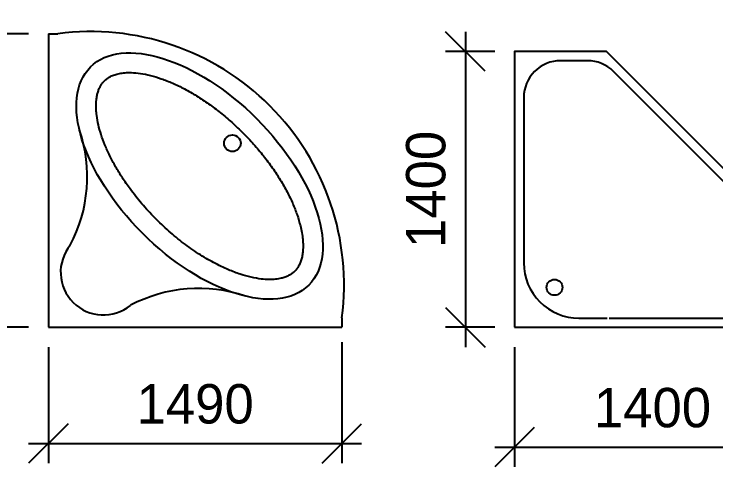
# Model space of a CAD drawing. Header units: millimetres. Extents: x 3103 to 179340, y -10977 to 70536.
# Drawn here: x 39455 to 43018, y 158 to 2457 of the extents above; entities that cross this region are included whole.
import ezdxf

# ---------------------------------------------------------------- set-up
doc = ezdxf.new("R2010")
doc.units = ezdxf.units.MM
doc.header["$LTSCALE"] = 0.5
doc.layers.add('RAZMER', color=5, linetype='Continuous')
doc.layers.add('SANTEH', color=30, linetype='Continuous')
doc.styles.add('WROMLATS', font='wromlats.shx', dxfattribs={"bigfont": 'bigfont.shx'})
doc.dimstyles.new('juka', dxfattribs={"dimscale": 100, "dimtxt": 2, "dimasz": 2, "dimexe": 1, "dimexo": 1, "dimgap": 1, "dimtad": 1, "dimtoh": 1, "dimdec": 0, "dimzin": 0, "dimdsep": 46, "dimtxsty": 'WROMLATS', "dimblk": 'OBLIQUE', "dimcen": -3, "dimdle": 1, "dimclrd": 256, "dimclre": 256, "dimclrt": 256, "dimadec": 0, "dimazin": 0, "dimtfac": 1, "dimtdec": 0, "dimtix": 1, "dimtmove": 2, "dimatfit": 3, "dimldrblk": 'ORIGIN2', "dimfxl": 1, "dimtvp": 2.5, "dimtolj": 1, "dimtzin": 0, "dimarcsym": 0})

# ---------------------------------------------------------------- blocks, each defined once
blk = doc.blocks.new('K10-13')
at = {"layer": 'SANTEH'}
blk.add_lwpolyline([(0, 0), (1400, 0), (1400, 466.7), (466.7, 1400), (0, 1400)], close=True, dxfattribs=at)
for points in [[(480.8, 46.7), (1166.7, 46.7, 0.414214), (1353.3, 233.3), (1353.3, 370, 0.198912), (1298.7, 502), (502, 1298.7, 0.198912), (370, 1353.3), (233.3, 1353.3, 0.414214), (46.7, 1166.7), (46.7, 326.7, 0.414214), (326.7, 46.7)], [(326.7, 46.7), (470.5, 46.7, 0.414214)]]:
    blk.add_lwpolyline(points, format="xyb", dxfattribs=at)
blk.add_circle((202.7, 202.7), 40.4, dxfattribs=at)
blk = doc.blocks.new('_Oblique')
at = {"color": 0, "lineweight": -2}
blk.add_line((-0.5, -0.5), (0.5, 0.5), dxfattribs=at)
blk = doc.blocks.new('*D1512')
at = {"layer": 'Defpoints', "color": 0, "transparency": 16777216}
for p in [(41996, 866.8), (43396, 866.8), (43396, 257.9)]:
    blk.add_point(p, dxfattribs=at)
at = {"layer": 'RAZMER', "lineweight": -2, "transparency": 16777216}
for p, q in [((41996, 766.8), (41996, 157.9)), ((43396, 766.8), (43396, 157.9)), ((41896, 257.9), (43496, 257.9))]:
    blk.add_line(p, q, dxfattribs=at)
at = {"layer": 'RAZMER', "lineweight": -2, "transparency": 16777216, "xscale": 200, "yscale": 200, "zscale": 200, "rotation": 180}
blk.add_blockref('_Oblique', (41996, 257.9), dxfattribs=at)
at = {"layer": 'RAZMER', "lineweight": -2, "transparency": 16777216, "xscale": 200, "yscale": 200, "zscale": 200}
blk.add_blockref('_Oblique', (43396, 257.9), dxfattribs=at)
at = {"layer": 'RAZMER', "transparency": 16777216, "insert": (42696, 457.9), "char_height": 200, "attachment_point": 5, "style": 'WROMLATS'}
blk.add_mtext('\\A1;1400', dxfattribs=at)
blk = doc.blocks.new('_Origin2')
at = {"color": 0, "linetype": 'ByBlock', "lineweight": -2}
blk.add_line((-0.5, 0), (-1, 0), dxfattribs=at)
for radius in [0.5, 0.25]:
    blk.add_circle((0, 0), radius, dxfattribs=at)
blk = doc.blocks.new('*D1513')
at = {"layer": 'Defpoints', "color": 0, "transparency": 16777216}
for p in [(41996, 2266.8), (41746.2, 866.8), (41996, 866.8)]:
    blk.add_point(p, dxfattribs=at)
at = {"layer": 'RAZMER', "lineweight": -2, "transparency": 16777216}
for p, q in [((41746.2, 2366.8), (41746.2, 766.8)), ((41896, 2266.8), (41646.2, 2266.8)), ((41896, 866.8), (41646.2, 866.8))]:
    blk.add_line(p, q, dxfattribs=at)
at = {"layer": 'RAZMER', "lineweight": -2, "transparency": 16777216, "xscale": 200, "yscale": 200, "zscale": 200}
for p, rotation in [((41746.2, 2266.8), 90), ((41746.2, 866.8), 270)]:
    blk.add_blockref('_Oblique', p, dxfattribs=dict(at, rotation=rotation))
at = {"layer": 'RAZMER', "transparency": 16777216, "insert": (41546.2, 1566.8), "char_height": 200, "attachment_point": 5, "rotation": 90, "style": 'WROMLATS'}
blk.add_mtext('\\A1;1400', dxfattribs=at)
blk = doc.blocks.new('s_famosa')
at = {"layer": 'SANTEH'}
for p, q in [((0, 1490), (0, 0)), ((0, 1490), (47.5, 1490)), ((1490, 47.5), (1490, 0)), ((0, 0), (1490, 0))]:
    blk.add_line(p, q, dxfattribs=at)
blk.add_circle((934.2, 934.2), 42.2, dxfattribs=at)
for centre, radius, start, end in [((215, 215), 1286, 352.5169, 97.4831), ((-541, 762.8), 738.3, 332.1048, 18.7852), ((279.8, 279.8), 217.4, 140.7297, 309.2703), ((762.8, -541), 738.3, 71.2148, 117.8952)]:
    blk.add_arc(centre, radius, start, end, dxfattribs=at)
blk.add_ellipse((767.7, 767.7), major_axis=(-553.8, 553.8), ratio=0.524211, dxfattribs=at)
blk.add_open_spline([(284.6, 1250.7), (281.2, 1247.3), (277.9, 1243.6), (271.9, 1235.8), (269, 1231.6), (263.6, 1222.5), (261.1, 1217.6), (256.5, 1207.2), (254.3, 1201.5), (250.5, 1189.5), (248.8, 1183), (246, 1169.3), (244.9, 1162), (243.2, 1146.6), (242.7, 1138.5), (242.3, 1121.5), (242.5, 1112.6), (243.6, 1094.1), (244.5, 1084.5), (247.7, 1059.8), (250.5, 1044.3), (257.9, 1012.2), (262.5, 995.5), (273.5, 961.3), (279.9, 943.7), (294.5, 907.9), (302.7, 889.6), (320.8, 852.7), (330.7, 834), (352.2, 796.5), (363.7, 777.6), (388.3, 740), (401.3, 721.2), (433.7, 677.2), (453.7, 652.1), (495.6, 602.9), (517.7, 578.9), (563.5, 532.4), (587.2, 510), (635.9, 467.1), (660.8, 446.6), (711.2, 408.2), (736.8, 390.2), (788, 357.1), (813.6, 341.9), (864.4, 314.6), (889.5, 302.5), (934.4, 283.4), (954.3, 275.9), (993, 263.2), (1011.7, 257.9), (1047.8, 249.8), (1065, 246.8), (1094.5, 243.4), (1107, 242.6), (1130.8, 242.3), (1141.9, 242.8), (1162.8, 244.9), (1172.5, 246.5), (1188.8, 250.3), (1195.6, 252.3), (1208.3, 256.9), (1214.1, 259.4), (1225, 264.9), (1229.9, 267.9), (1239.2, 274.3), (1243.4, 277.7), (1251.4, 285.1), (1255.1, 289), (1262, 297.4), (1265.2, 302), (1271.2, 311.9), (1274, 317.2), (1279.2, 328.8), (1281.5, 335.1), (1285.6, 348.6), (1287.4, 355.9), (1290.2, 371.5), (1291.3, 379.8), (1292.7, 397.4), (1293, 406.7), (1292.8, 426.2), (1292.2, 436.5), (1290.1, 457.8), (1288.6, 468.9), (1284.6, 491.8), (1282.1, 503.7), (1274.7, 533.4), (1269.3, 551.7), (1256.4, 589.3), (1248.8, 608.6), (1231.7, 647.8), (1222.1, 667.8), (1200.9, 708.1), (1189.4, 728.5), (1164.4, 769.2), (1151, 789.6), (1122.5, 830.2), (1107.4, 850.4), (1075.8, 890.2), (1059.3, 909.9), (1024.9, 948.5), (1007.1, 967.4), (970.4, 1004.2), (951.5, 1022.1), (913, 1056.6), (893.4, 1073.2), (853.6, 1105), (833.4, 1120.1), (792.9, 1148.8), (772.5, 1162.3), (731.7, 1187.5), (711.4, 1199.1), (671, 1220.5), (651, 1230.2), (611.7, 1247.6), (592.3, 1255.2), (554.7, 1268.4), (536.3, 1273.9), (501, 1282.8), (483.9, 1286.2), (451.6, 1291), (436.2, 1292.4), (410.4, 1293.1), (399.6, 1292.9), (379.3, 1291.3), (369.9, 1290), (352.3, 1286.6), (344.2, 1284.4), (329.2, 1279.4), (322.4, 1276.5), (311, 1270.8), (306.3, 1268), (297.4, 1261.9), (293.3, 1258.7), (287.8, 1253.8), (286.2, 1252.3), (284.6, 1250.7)], degree=3, knots=[0, 0, 0, 0, 0.066522, 0.066522, 0.133044, 0.133044, 0.199566, 0.199566, 0.266088, 0.266088, 0.33261, 0.33261, 0.399133, 0.399133, 0.465655, 0.465655, 0.532177, 0.532177, 0.598699, 0.598699, 0.697213, 0.697213, 0.795727, 0.795727, 0.89424, 0.89424, 0.992754, 0.992754, 1.091268, 1.091268, 1.189782, 1.189782, 1.288296, 1.288296, 1.422255, 1.422255, 1.556215, 1.556215, 1.690175, 1.690175, 1.824135, 1.824135, 1.958095, 1.958095, 2.092055, 2.092055, 2.226015, 2.226015, 2.336734, 2.336734, 2.447453, 2.447453, 2.558172, 2.558172, 2.647495, 2.647495, 2.736818, 2.736818, 2.826141, 2.826141, 2.89974, 2.89974, 2.973339, 2.973339, 3.046938, 3.046938, 3.120537, 3.120537, 3.194136, 3.194136, 3.267735, 3.267735, 3.341333, 3.341333, 3.414932, 3.414932, 3.488531, 3.488531, 3.56213, 3.56213, 3.635729, 3.635729, 3.709328, 3.709328, 3.782927, 3.782927, 3.856526, 3.856526, 3.963154, 3.963154, 4.069782, 4.069782, 4.176411, 4.176411, 4.283039, 4.283039, 4.389667, 4.389667, 4.496296, 4.496296, 4.602924, 4.602924, 4.709552, 4.709552, 4.816181, 4.816181, 4.922809, 4.922809, 5.029437, 5.029437, 5.136066, 5.136066, 5.242694, 5.242694, 5.349322, 5.349322, 5.455951, 5.455951, 5.562579, 5.562579, 5.669207, 5.669207, 5.775836, 5.775836, 5.86017, 5.86017, 5.944504, 5.944504, 6.028838, 6.028838, 6.113172, 6.113172, 6.182987, 6.182987, 6.252802, 6.252802, 6.283185, 6.283185, 6.283185, 6.283185], dxfattribs=at)
blk = doc.blocks.new('*D1414')
at = {"layer": 'Defpoints', "color": 0, "transparency": 16777216}
for p in [(39276.1, 2356.8), (39629.5, 2356.8), (39629.5, 866.8)]:
    blk.add_point(p, dxfattribs=at)
at = {"layer": 'RAZMER', "lineweight": -2, "transparency": 16777216}
for p, q in [((39276.1, 766.8), (39276.1, 2456.8)), ((39529.5, 2356.8), (39176.1, 2356.8)), ((39529.5, 866.8), (39176.1, 866.8))]:
    blk.add_line(p, q, dxfattribs=at)
at = {"layer": 'RAZMER', "lineweight": -2, "transparency": 16777216, "xscale": 200, "yscale": 200, "zscale": 200}
for p, rotation in [((39276.1, 2356.8), 90), ((39276.1, 866.8), 270)]:
    blk.add_blockref('_Oblique', p, dxfattribs=dict(at, rotation=rotation))
at = {"layer": 'RAZMER', "transparency": 16777216, "insert": (39076.1, 1611.8), "char_height": 200, "attachment_point": 5, "rotation": 90, "style": 'WROMLATS'}
blk.add_mtext('\\A1;1490', dxfattribs=at)
blk = doc.blocks.new('*D1415')
at = {"layer": 'Defpoints', "color": 0, "transparency": 16777216}
for p in [(39629.5, 866.8), (41119.5, 890.6), (41119.5, 277)]:
    blk.add_point(p, dxfattribs=at)
at = {"layer": 'RAZMER', "lineweight": -2, "transparency": 16777216}
for p, q in [((41119.5, 790.6), (41119.5, 177)), ((39629.5, 766.8), (39629.5, 177)), ((39529.5, 277), (41219.5, 277))]:
    blk.add_line(p, q, dxfattribs=at)
at = {"layer": 'RAZMER', "lineweight": -2, "transparency": 16777216, "xscale": 200, "yscale": 200, "zscale": 200, "rotation": 180}
blk.add_blockref('_Oblique', (39629.5, 277), dxfattribs=at)
at = {"layer": 'RAZMER', "lineweight": -2, "transparency": 16777216, "xscale": 200, "yscale": 200, "zscale": 200}
blk.add_blockref('_Oblique', (41119.5, 277), dxfattribs=at)
at = {"layer": 'RAZMER', "transparency": 16777216, "insert": (40374.5, 477), "char_height": 200, "attachment_point": 5, "style": 'WROMLATS'}
blk.add_mtext('\\A1;1490', dxfattribs=at)

msp = doc.modelspace()

# ---------------------------------------------------------------- block references
at = {"layer": 'SANTEH'}
for name, p in [('s_famosa', (39629.5, 866.8)), ('K10-13', (41996, 866.8))]:
    msp.add_blockref(name, p, dxfattribs=at)

# ---------------------------------------------------------------- dimensions: what is measured, and where the dimension line sits
at = {"layer": 'RAZMER'}
for base, p1, p2, picture, middle in [((39276.1, 2356.8), (39629.5, 866.8), (39629.5, 2356.8), '*D1414', (39076.1, 1611.8)), ((41746.2, 866.8), (41996, 2266.8), (41996, 866.8), '*D1513', (41546.2, 1566.8))]:
    dim = msp.add_linear_dim(base=base, p1=p1, p2=p2, angle=90, dimstyle='juka', dxfattribs=at)
    dim.commit()
    dim.dimension.update_dxf_attribs({"geometry": picture, "text_midpoint": middle})
for base, p1, p2, picture, middle in [((41119.5, 277), (39629.5, 866.8), (41119.5, 890.6), '*D1415', (40374.5, 477)), ((43396, 257.9), (41996, 866.8), (43396, 866.8), '*D1512', (42696, 457.9))]:
    dim = msp.add_linear_dim(base=base, p1=p1, p2=p2, dimstyle='juka', dxfattribs=at)
    dim.commit()
    dim.dimension.update_dxf_attribs({"geometry": picture, "text_midpoint": middle})

doc.saveas('drawing.dxf')
